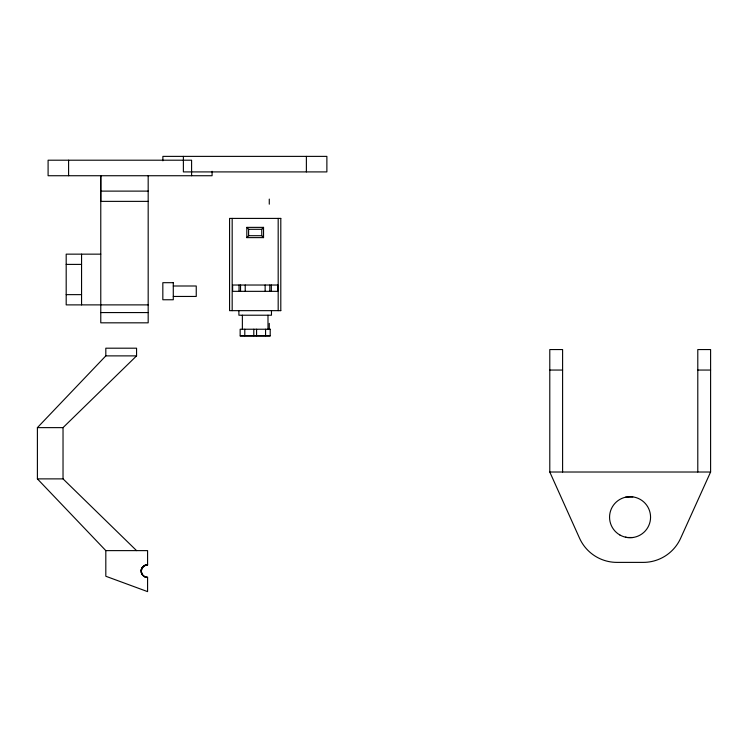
<?xml version="1.0" encoding="UTF-8"?>
<svg xmlns="http://www.w3.org/2000/svg" width="748" height="748" viewBox="0 0 748 748"><rect width="100%" height="100%" fill="white"/><g stroke="black" fill="none" stroke-linecap="round" stroke-linejoin="round"><path stroke-width="1.12" d="M141.297 569.901L141.297 572.351M697.79 472.016L697.79 349.559L710.6 349.559L710.6 472.016L680.624 538.28A41 41 0 0 1 643.271 562.384L616.932 562.384A41 41 0 0 1 579.541 538.195L549.789 472.016L549.789 349.559L562.599 349.559L562.599 472.016M246.821 237.621L248.598 235.704L248.598 229.299L246.821 227.373L263.539 227.373L263.539 237.621L246.821 237.621L246.821 227.373M263.539 237.621L261.763 235.704L261.763 229.299L263.539 227.373M37.4 427.632L105.814 355.88L105.814 348.194L136.566 348.194L136.566 355.88L63.028 427.632L37.4 427.632L37.4 478.879L105.814 550.621L105.814 576.25L147.58 591.621L147.58 577.531A6.508 6.321 -90 0 1 141.11 571.126A6.508 6.321 -90 0 1 147.58 564.777L147.58 550.621L105.814 550.621M625.319 497.252L632.789 496.878M632.733 537.522L627.254 537.503M100.774 191.114L148.179 191.114M148.179 201.371L100.774 201.371L100.774 175.733L100.774 322.827L148.179 322.827L148.179 175.733M280.781 218.407L229.58 218.407L229.571 310.654L280.781 310.654M248.598 229.299L261.763 229.299M248.598 235.704L261.763 235.704M100.774 254.152L66.189 254.152L66.189 304.885L148.179 304.885M66.189 264.399L81.56 264.399M173.284 285.998L196.247 285.998L196.247 296.451L173.284 296.451M66.189 294.637L81.56 294.637M100.774 312.571L148.179 312.571M240.155 336.067L270.206 336.067M105.814 355.88L136.566 355.88M549.789 370.054L562.599 370.054M697.79 370.054L710.6 370.054M549.789 472.016L710.6 472.016M37.4 478.879L63.028 478.879L136.566 550.621M626.777 537.429L625.422 537.167M306.381 156.379L306.381 171.909M280.799 218.407L280.799 310.654M278.181 218.407L278.181 310.654M271.468 310.654L271.468 315.217L238.893 315.217L238.893 310.654M271.328 285.025L271.328 291.337M269.822 285.025L269.822 291.337M269.271 199.09L269.271 204.195M269.271 323.379L269.271 328.484M267.99 315.217L267.99 329.232M265.568 329.232L265.568 335.665M265.138 285.025L265.138 291.337M256.573 329.232L256.573 335.665M253.796 329.232L253.796 335.665M245.222 285.025L245.222 291.337M244.792 329.232L244.792 335.665M242.371 315.217L242.371 329.232M240.538 285.025L240.538 291.337M239.042 285.025L239.042 291.337M232.179 218.407L232.179 310.654M212.086 171.292L212.086 175.733L48.096 175.733L48.096 160.203L191.591 160.203L191.591 175.733M183.382 156.379L183.382 171.909L326.876 171.909L326.876 156.379L162.886 156.379L162.886 160.82M81.56 254.152L81.56 304.885M68.592 160.203L68.592 175.733M63.028 427.632L63.028 478.879M141.11 571.117A6.508 6.321 90 0 1 147.58 564.777M147.58 577.578A6.311 5.806 -89.5 0 1 141.709 572.276M141.241 569.892A6.311 5.816 0 0 1 147.571 565.161M141.709 569.967A6.311 5.806 89.5 0 1 147.58 564.665M147.571 577.082A6.311 5.816 0 0 1 141.241 572.36M173.284 282.688L162.83 282.688L162.83 299.761L173.284 299.761L173.284 282.688M277.732 285.025L232.628 285.025L232.628 291.337L277.732 291.337L277.732 285.025M270.206 329.232L240.155 329.232L240.155 335.665L270.206 335.665L270.206 329.232M619.812 534.951A20.495 20.495 0 0 0 650.564 517.195A20.495 20.495 0 0 0 619.812 499.449A20.495 20.495 0 0 0 619.812 534.951"/></g></svg>
